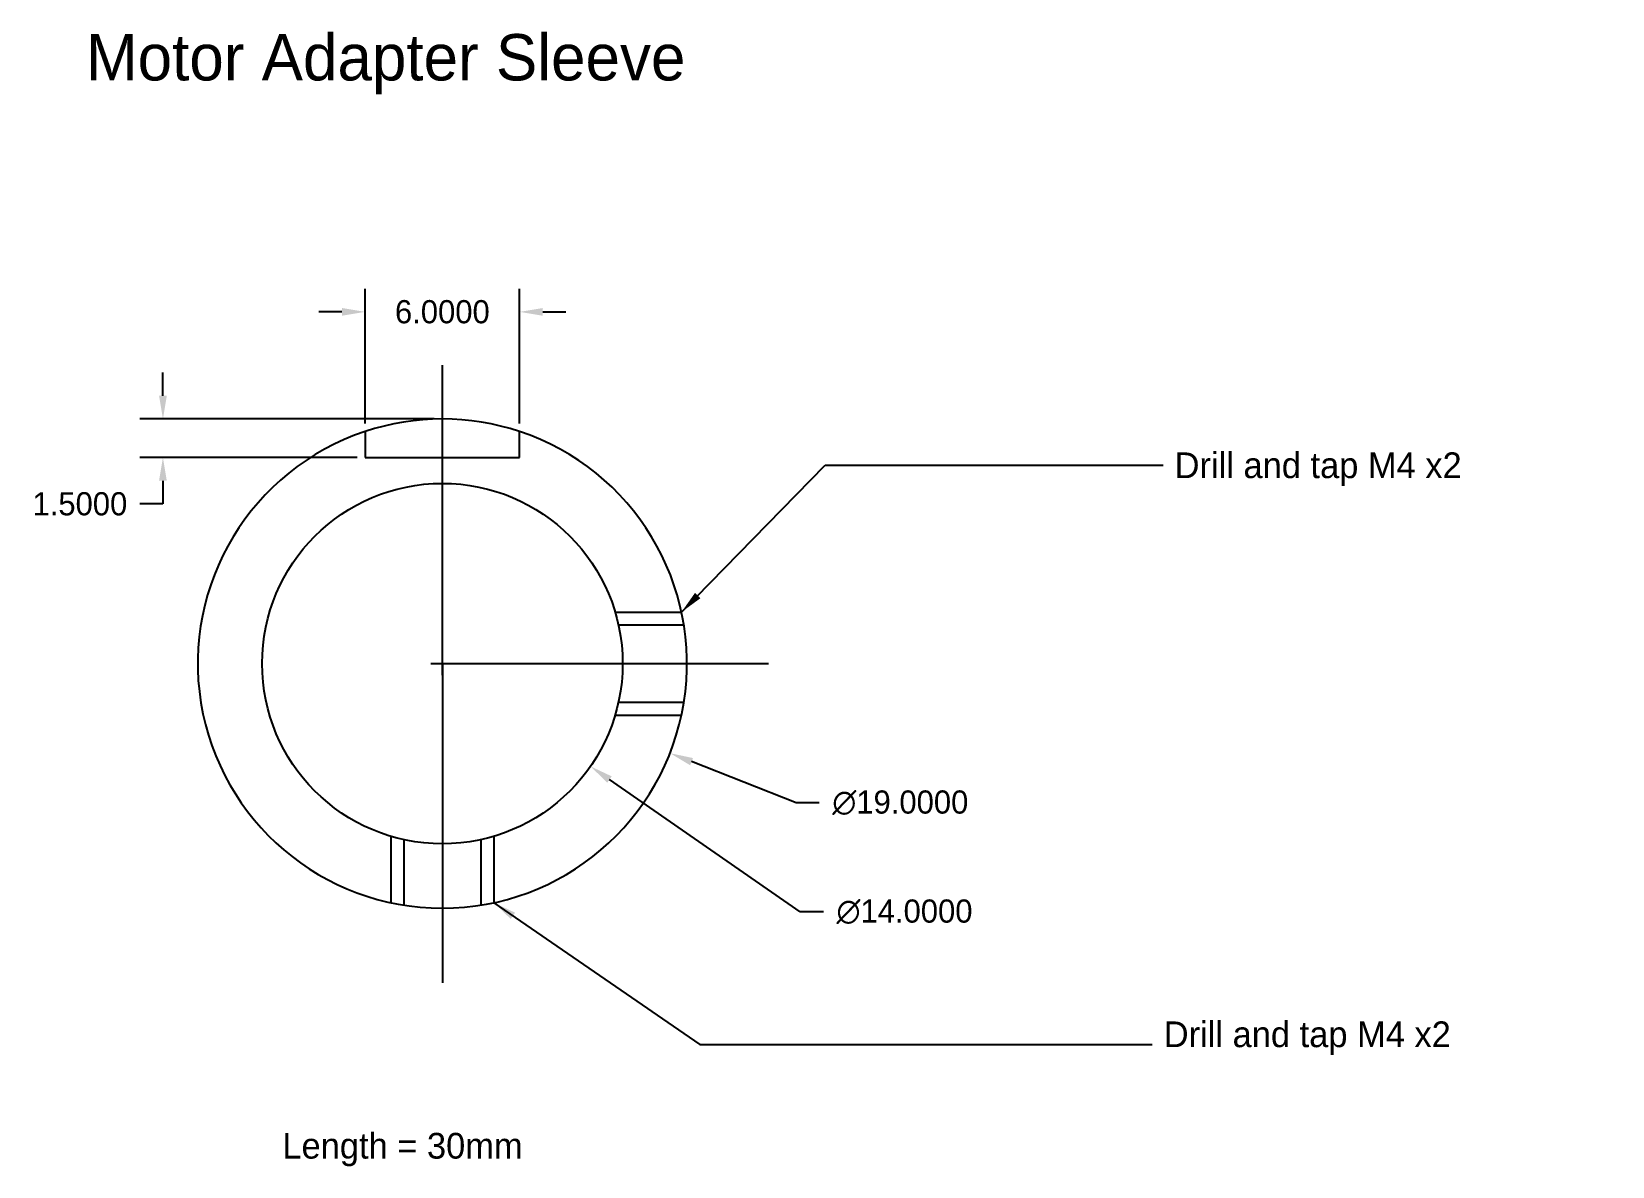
# Model space of a CAD drawing. Header units: inches. Extents: x -160.2 to -98.8, y 47.7 to 91.8.
import ezdxf

# ---------------------------------------------------------------- set-up
doc = ezdxf.new("R2010")
doc.units = ezdxf.units.IN
doc.header["$MEASUREMENT"] = 0
doc.linetypes.add('ACAD_ISO02W100', pattern=[15, 12, -3])
doc.dimstyles.get("Standard").update_dxf_attribs({"dimscale": 5, "dimtxt": 0.18, "dimasz": 0.18, "dimexe": 0.18, "dimexo": 0.0625, "dimgap": 0.09, "dimtad": 0, "dimtih": 1, "dimtoh": 1, "dimdec": 4, "dimzin": 0, "dimdsep": 46, "dimtxsty": 'Standard', "dimcen": 0.09, "dimadec": 0, "dimazin": 0, "dimtfac": 1, "dimtdec": 4, "dimtofl": 0, "dimtmove": 0, "dimatfit": 3, "dimfxl": 1, "dimtolj": 1, "dimtzin": 0, "dimarcsym": 0})

# ---------------------------------------------------------------- blocks, each defined once
blk = doc.blocks.new('*D18')
at = {"color": 0, "lineweight": -2}
for p, q in [((-155.135, 77.668), (-155.135, 78.568)), ((-144.595, 76.768), (-156.035, 76.768)), ((-147.595, 75.268), (-156.035, 75.268)), ((-155.135, 74.368), (-155.135, 73.468)), ((-155.135, 73.468), (-156.035, 73.468))]:
    blk.add_line(p, q, dxfattribs=at)
at = {"color": 0}
for points in [[(-155.285, 77.668), (-154.985, 77.668), (-155.135, 76.768)], [(-155.285, 74.368), (-154.985, 74.368), (-155.135, 75.268)]]:
    blk.add_solid(points, dxfattribs=at)
at = {"layer": 'Defpoints', "color": 0}
for p in [(-144.283, 76.768), (-155.135, 75.268), (-147.283, 75.268)]:
    blk.add_point(p, dxfattribs=at)
at = {"color": 0, "insert": (-158.36, 73.468), "char_height": 0.9, "attachment_point": 5}
blk.add_mtext('\\A1;1.5000', dxfattribs=at)
blk = doc.blocks.new('*D19')
at = {"color": 0, "lineweight": -2}
for p, q in [((-144.283, 66.818), (-144.283, 67.718)), ((-144.733, 67.268), (-143.833, 67.268)), ((-130.548, 61.861), (-134.605, 63.459)), ((-129.648, 61.861), (-130.548, 61.861))]:
    blk.add_line(p, q, dxfattribs=at)
at = {"color": 0}
blk.add_solid([(-134.55, 63.598), (-134.66, 63.319), (-135.443, 63.788)], dxfattribs=at)
at = {"layer": 'Defpoints', "color": 0}
for p in [(-153.123, 70.747), (-135.443, 63.788)]:
    blk.add_point(p, dxfattribs=at)
at = {"color": 0, "insert": (-126.498, 61.861), "char_height": 0.9, "attachment_point": 5}
blk.add_mtext('\\A1;∅19.0000', dxfattribs=at)
blk = doc.blocks.new('*D20')
at = {"color": 0, "lineweight": -2}
for p, q in [((-144.283, 66.818), (-144.283, 67.718)), ((-144.733, 67.268), (-143.833, 67.268)), ((-130.386, 57.626), (-137.792, 62.764)), ((-129.486, 57.626), (-130.386, 57.626))]:
    blk.add_line(p, q, dxfattribs=at)
at = {"color": 0}
blk.add_solid([(-137.706, 62.888), (-137.877, 62.641), (-138.531, 63.277)], dxfattribs=at)
at = {"layer": 'Defpoints', "color": 0}
for p in [(-150.034, 71.258), (-138.531, 63.277)]:
    blk.add_point(p, dxfattribs=at)
at = {"color": 0, "insert": (-126.336, 57.626), "char_height": 0.9, "attachment_point": 5}
blk.add_mtext('\\A1;∅14.0000', dxfattribs=at)
blk = doc.blocks.new('*D21')
at = {"color": 0, "lineweight": -2}
for p, q in [((-147.283, 76.594), (-147.283, 81.827)), ((-141.283, 76.594), (-141.283, 81.827)), ((-148.183, 80.927), (-149.083, 80.927)), ((-140.383, 80.927), (-139.483, 80.927))]:
    blk.add_line(p, q, dxfattribs=at)
at = {"color": 0}
for points in [[(-148.183, 81.077), (-148.183, 80.777), (-147.283, 80.927)], [(-140.383, 81.077), (-140.383, 80.777), (-141.283, 80.927)]]:
    blk.add_solid(points, dxfattribs=at)
at = {"layer": 'Defpoints', "color": 0}
for p in [(-141.283, 80.927), (-147.283, 76.281), (-141.283, 76.281)]:
    blk.add_point(p, dxfattribs=at)
at = {"color": 0, "insert": (-144.283, 80.927), "char_height": 0.9, "attachment_point": 5}
blk.add_mtext('\\A1;6.0000', dxfattribs=at)

msp = doc.modelspace()

# ---------------------------------------------------------------- linework, layer by layer
at = {"color": 5}
for q in [(-144.28261, 78.86125), (-131.61485, 67.26756), (-144.28261, 54.87148)]:
    msp.add_line((-144.28261, 67.26756), q, dxfattribs=at)
for p, q in [((-147.28261, 76.28143), (-147.28261, 75.26756)), ((-141.28261, 75.26756), (-141.28261, 76.28143)), ((-147.28261, 75.26756), (-141.28261, 75.26756)), ((-147.28261, 75.26756), (-141.28261, 75.26756)), ((-137.5744, 69.26756), (-134.99552, 69.26756)), ((-137.5744, 65.26756), (-134.99552, 65.26756)), ((-146.28261, 60.55935), (-146.28261, 57.98047)), ((-142.28261, 60.55935), (-142.28261, 57.98047))]:
    msp.add_line(p, q)
at = {"linetype": 'ACAD_ISO02W100'}
for p, q in [((-137.44521, 68.76756), (-134.90178, 68.76756)), ((-137.44521, 65.76756), (-134.90178, 65.76756)), ((-145.78261, 60.43016), (-145.78261, 57.88672)), ((-142.78261, 60.43016), (-142.78261, 57.88672))]:
    msp.add_line(p, q, dxfattribs=at)
msp.add_circle((-144.28261, 67.26756), 7)
at = {"color": 5}
msp.add_arc((-144.28261, 67.26756), 9.5, 71.5915198, 108.4084802, dxfattribs=at)
msp.add_arc((-144.28261, 67.26756), 9.5, 108.4084802, 71.5915198)

# ---------------------------------------------------------------- texts
at = {"insert": (-158.12291, 91.71625), "char_height": 1.8, "width": 199.0832632, "attachment_point": 1}
msp.add_mtext('Motor Adapter Sleeve', dxfattribs=at)
at = {"char_height": 1, "attachment_point": 1}
for insert in [(-115.84429, 75.47054), (-116.26648, 53.37007)]:
    msp.add_mtext('Drill and tap M4 x2', dxfattribs=dict(at, insert=insert))
at = {"color": 5, "insert": (-150.49571, 49.04092), "char_height": 1, "width": 44.2151564, "attachment_point": 1}
msp.add_mtext('{\\C256;Length = 30mm}', dxfattribs=at)

# ---------------------------------------------------------------- dimensions: what is measured, and where the dimension line sits
at = {"color": 5}
dim = msp.add_linear_dim(base=(-141.28261, 80.92704), p1=(-147.28261, 76.28143), p2=(-141.28261, 76.28143), dimstyle='Standard', dxfattribs=at)
dim.commit()
dim.dimension.update_dxf_attribs({"geometry": '*D21', "text_midpoint": (-144.28261, 80.92704)})
dim = msp.add_linear_dim(base=(-155.13538, 75.26756), p1=(-144.28261, 76.76756), p2=(-147.28261, 75.26756), angle=90, dimstyle='Standard', dxfattribs=at)
dim.commit()
dim.dimension.update_dxf_attribs({"geometry": '*D18', "text_midpoint": (-158.36038, 73.46756)})
for p1, p2, picture, middle in [((-150.03401, 71.25771), (-138.5312, 63.2774), '*D20', (-126.33587, 57.6264)), ((-153.12251, 70.74695), (-135.44271, 63.78816), '*D19', (-126.49763, 61.86145))]:
    dim = msp.add_diameter_dim_2p(p1=p1, p2=p2, dimstyle='Standard', dxfattribs=at)
    dim.commit()
    dim.dimension.update_dxf_attribs({"geometry": picture, "text_midpoint": middle, "dimtype": 163})

# ---------------------------------------------------------------- leaders
at = {"annotation_type": 0, "has_hookline": 1, "hookline_direction": 0, "text_width": 17}
for points in [[(-134.99552, 69.26756), (-129.41006, 74.97054), (-116.29429, 74.97054)], [(-142.28261, 57.98047), (-134.28873, 52.47007), (-116.71648, 52.47007)]]:
    msp.add_leader(points, dimstyle='Standard', override={"dimgap": 0.09, "dimtad": 0}, dxfattribs=at)

doc.saveas('drawing.dxf')
